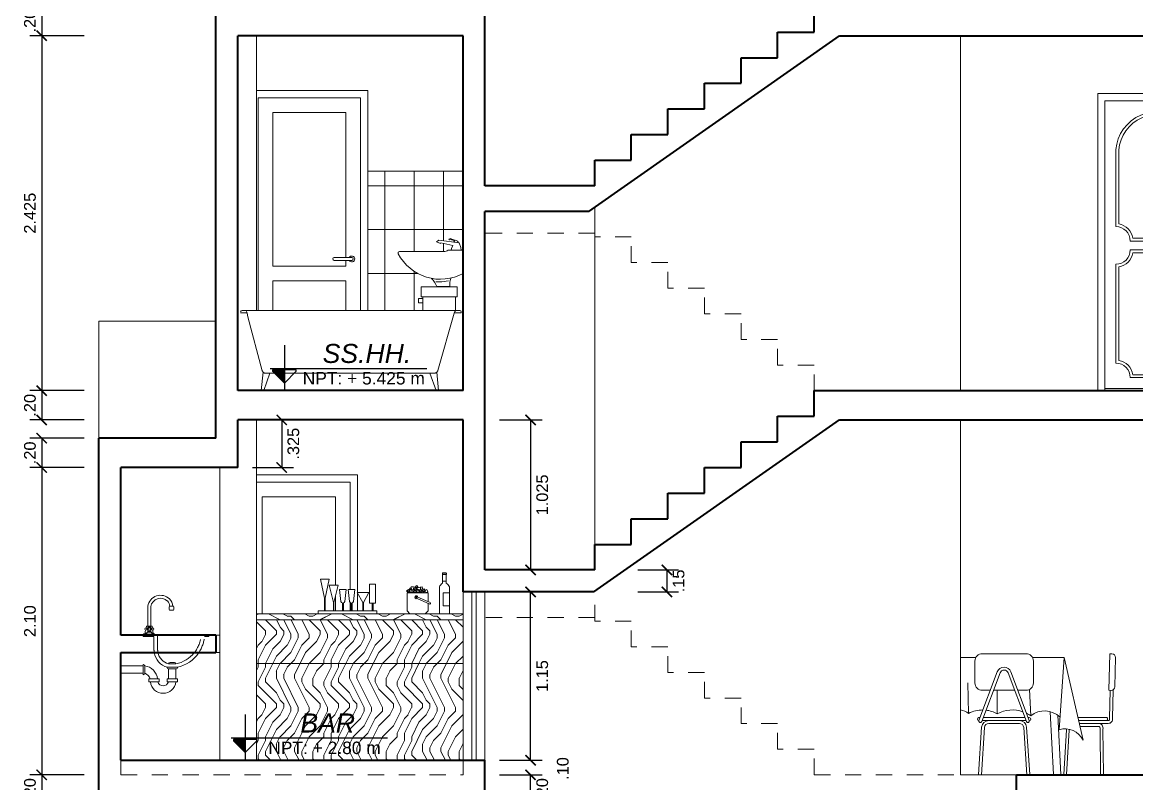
# Model space of a CAD drawing. Header units: millimetres. Extents: x 148 to 461, y 24 to 94.
# Drawn here: x 171.53 to 179.15, y 46.42 to 51.63 of the extents above; entities that cross this region are included whole.
import ezdxf

# ---------------------------------------------------------------- set-up
doc = ezdxf.new("R2010")
doc.units = ezdxf.units.MM
doc.header["$PDMODE"] = 32
doc.linetypes.add('HIDDEN2', pattern=[4.7625, 3.175, -1.5875])
doc.linetypes.add('LÍNEAS_OCULTAS', pattern=[0.375, 0.25, -0.125])
doc.layers.get('0').update_dxf_attribs({"lineweight": 0})
doc.layers.get('Defpoints').update_dxf_attribs({"lineweight": 0})
for name, color, linetype, lineweight in [('253', 253, 'Continuous', 0), ('A-Dims', 22, 'Continuous', 0), ('A-Furniture', 65, 'Continuous', 0), ('A-Hatch', 57, 'Continuous', 0), ('A-Stair', 53, 'Continuous', 0), ('A-Text', 30, 'Continuous', 30), ('A-Window Glass', 111, 'Continuous', 0), ('ARQ-PORTAS', 124, 'Continuous', 0), ('linea fachada', 181, 'Continuous', 40), ('muros bajos', 223, 'HIDDEN2', 18), ('P-SANIT', 43, 'Continuous', 0), ('proyecciones', 33, 'HIDDEN2', 0), ('PROYECCIONES010', 8, 'LÍNEAS_OCULTAS', 0)]:
    doc.layers.add(name, color=color, linetype=linetype, lineweight=lineweight)
doc.styles.add('ejes', font='swissel.ttf')
doc.dimstyles.new('DIM50', dxfattribs={"dimtxt": 0.08, "dimasz": 0.07, "dimexe": 0.08, "dimexo": 0.1, "dimgap": 0.04, "dimtad": 2, "dimzin": 4, "dimdsep": 46, "dimtxsty": 'ejes', "dimblk": 'ARCHTICK', "dimcen": 0.05, "dimadec": 0, "dimazin": 0, "dimtfac": 1, "dimtix": 1, "dimtmove": 0, "dimatfit": 3, "dimfxl": 0.08, "dimarcsym": 0})
pattern_1 = [(90, (-73.4357, -51.55705), (-0.5, 0.5), [0.025, -0.475]), (90, (-73.4857, -51.90705), (-0.5, 0.5), [0.05, -0.45]), (90, (-73.5107, -51.58205), (-0.5, 0.5), [0.025, -0.475]), (90, (-73.5607, -51.88205), (-0.5, 0.5), [0.025, -0.475]), (90, (-73.5857, -51.58205), (-0.5, 0.5), [0.025, -0.475]), (90, (-73.6107, -51.85705), (-0.5, 0.5), [0.025, -0.475]), (90, (-73.6357, -51.58205), (-0.5, 0.5), [0.025, -0.475]), (90, (-73.6857, -51.85705), (-0.5, 0.5), [0.025, -0.275, 0.025, -0.175]), (90, (-73.7357, -51.85705), (-0.5, 0.5), [0.05, -0.25, 0.025, -0.175]), (90, (-73.8107, -51.88205), (-0.5, 0.5), [0.025, -0.075, 0.025, -0.2, 0.025, -0.15]), (90, (-73.8607, -51.90705), (-0.5, 0.5), [0.025, -0.1, 0.05, -0.325]), (90, (-73.8857, -51.58205), (-0.5, 0.5), [0.025, -0.475]), (90, (-73.9107, -51.90705), (-0.5, 0.5), [0.025, -0.125, 0.025, -0.325]), (135, (-73.4357, -51.95705), (-0.5, 9e-17), [0.0707105, -0.6363963]), (135, (-73.4357, -51.53205), (-0.5, 9e-17), [0.14142135, -0.5656854]), (135, (-73.6857, -51.53205), (-0.5, 9e-17), [0.035355, -0.6717518]), (135, (-73.7357, -51.95705), (-0.5, 9e-17), [0.106066, -0.6010408]), (135, (-73.7357, -51.53205), (-0.5, 9e-17), [0.1767767, -0.5303301]), (135, (-73.8107, -51.53205), (-0.5, 9e-17), [0.106066, -0.6010408]), (45, (-73.8607, -51.63205), (1e-16, 0.5), [0.035355, -0.6717518]), (45, (-73.4607, -51.80705), (1e-16, 0.5), [0.0707105, -0.6363963]), (45, (-73.6607, -51.78205), (1e-16, 0.5), [0.0707105, -0.6363963]), (45, (-73.5607, -51.63205), (1e-16, 0.5), [0.0707105, -0.6363963]), (45, (-73.7607, -51.65705), (1e-16, 0.5), [0.0707105, -0.6363963]), (45, (-73.8107, -51.63205), (1e-16, 0.5), [0.106066, -0.6010408]), (45, (-73.5107, -51.75705), (1e-16, 0.5), [0.106066, -0.6010408]), (45, (-73.5357, -51.68205), (1e-16, 0.5), [0.106066, -0.6010408]), (45, (-73.7107, -51.75705), (1e-16, 0.5), [0.106066, -0.6010408]), (45, (-73.7357, -51.70705), (1e-16, 0.5), [0.106066, -0.6010408]), (116.56505, (-73.53568, -51.93205), (-2e-10, 0.5), [0.0559017, -1.0621323]), (116.56505, (-73.51068, -51.55705), (-2e-10, 0.5), [0.2236068, -0.8944272]), (116.56505, (-73.58568, -51.55705), (-2e-10, 0.5), [0.2236068, -0.8944272]), (116.56505, (-73.63568, -51.55705), (-2e-10, 0.5), [0.223607, -0.335, 0.111805, -0.447622]), (116.56505, (-73.71068, -51.50705), (-2e-10, 0.5), [0.0559017, -1.0621323]), (116.56505, (-73.88568, -51.95705), (-2e-10, 0.5), [0.0559017, -1.0621323]), (116.56505, (-73.88568, -51.55705), (-2e-10, 0.5), [0.1118034, -1.0062306]), (63.43495, (-73.43568, -51.68205), (2e-10, 0.5), [0.1118034, -1.0062306]), (63.43495, (-73.56068, -51.85705), (2e-10, 0.5), [0.1118034, -1.0062306]), (63.43495, (-73.48568, -51.85705), (2e-10, 0.5), [0.0559017, -1.0621306]), (63.43495, (-73.61068, -51.83205), (2e-10, 0.5), [0.1677051, -0.9503289]), (63.43495, (-73.61068, -51.73205), (2e-10, 0.5), [0.1118034, -1.0062306]), (63.43495, (-73.63568, -51.68205), (2e-10, 0.5), [0.1118034, -1.0062306]), (63.43495, (-73.68568, -51.83205), (2e-10, 0.5), [0.0559017, -1.0621306]), (63.43495, (-73.73568, -51.80705), (2e-10, 0.5), [0.0559017, -1.0621306]), (63.43495, (-73.83568, -51.60705), (2e-10, 0.5), [0.0559017, -1.0621306]), (63.43495, (-73.66068, -51.63205), (2e-10, 0.5), [0.0559017, -1.0621306]), (63.43495, (-73.81068, -51.85705), (2e-10, 0.5), [0.1677051, -0.9503289]), (63.43495, (-73.86068, -51.88205), (2e-10, 0.5), [0.1118034, -1.0062306]), (63.43495, (-73.71068, -51.60705), (2e-10, 0.5), [0.0559, -0.5031, 0.0559, -0.503134]), (63.43495, (-73.81068, -51.75705), (2e-10, 0.5), [0.1118034, -1.0062306]), (63.43495, (-73.86068, -51.73205), (2e-10, 0.5), [0.1118034, -1.0062306]), (63.43495, (-73.91068, -51.88205), (2e-10, 0.5), [0.1118034, -1.0062306]), (63.43495, (-73.91068, -51.73205), (2e-10, 0.5), [0.1118034, -1.0062306])]

# ---------------------------------------------------------------- blocks, each defined once
blk = doc.blocks.new('_ArchTick')
at = {"color": 0, "linetype": 'ByBlock', "const_width": 0.15}
blk.add_lwpolyline([(-0.5, -0.5), (0.5, 0.5)], dxfattribs=at)
blk = doc.blocks.new('*D54')
at = {"layer": 'A-Dims', "color": 0, "lineweight": -2}
for p, q in [((171.9511, 46.4832), (171.5804, 46.4832)), ((171.6604, 46.4832), (171.6604, 46.2832)), ((171.9511, 46.2832), (171.5804, 46.2832))]:
    blk.add_line(p, q, dxfattribs=at)
at = {"layer": 'Defpoints', "color": 0}
for p in [(172.0511, 46.4832), (171.6604, 46.2832), (172.0511, 46.2832)]:
    blk.add_point(p, dxfattribs=at)
at = {"layer": 'A-Dims', "color": 0, "lineweight": -2, "xscale": 0.07, "yscale": 0.07, "zscale": 0.07}
for p, rotation in [((171.6604, 46.4832), 270), ((171.6604, 46.2832), 90)]:
    blk.add_blockref('_ArchTick', p, dxfattribs=dict(at, rotation=rotation))
at = {"layer": 'A-Dims', "color": 0, "insert": (171.5804, 46.3832), "char_height": 0.08, "attachment_point": 5, "rotation": 90, "style": 'ejes'}
blk.add_mtext('.20', dxfattribs=at)
blk = doc.blocks.new('*D55')
at = {"layer": 'A-Dims', "color": 0, "lineweight": -2}
for p, q in [((171.9511, 48.5832), (171.5804, 48.5832)), ((171.6604, 48.5832), (171.6604, 46.4832)), ((171.9511, 46.4832), (171.5804, 46.4832))]:
    blk.add_line(p, q, dxfattribs=at)
at = {"layer": 'Defpoints', "color": 0}
for p in [(172.0511, 48.5832), (171.6604, 46.4832), (172.0511, 46.4832)]:
    blk.add_point(p, dxfattribs=at)
at = {"layer": 'A-Dims', "color": 0, "lineweight": -2, "xscale": 0.07, "yscale": 0.07, "zscale": 0.07}
for p, rotation in [((171.6604, 48.5832), 90), ((171.6604, 46.4832), 270)]:
    blk.add_blockref('_ArchTick', p, dxfattribs=dict(at, rotation=rotation))
at = {"layer": 'A-Dims', "color": 0, "insert": (171.5804, 47.5332), "char_height": 0.08, "attachment_point": 5, "rotation": 90, "style": 'ejes'}
blk.add_mtext('2.10', dxfattribs=at)
blk = doc.blocks.new('*D56')
at = {"layer": 'A-Dims', "color": 0, "lineweight": -2}
for p, q in [((171.9511, 48.7832), (171.5804, 48.7832)), ((171.6604, 48.7832), (171.6604, 48.5832)), ((171.9511, 48.5832), (171.5804, 48.5832))]:
    blk.add_line(p, q, dxfattribs=at)
at = {"layer": 'Defpoints', "color": 0}
for p in [(172.0511, 48.7832), (171.6604, 48.5832), (172.0511, 48.5832)]:
    blk.add_point(p, dxfattribs=at)
at = {"layer": 'A-Dims', "color": 0, "lineweight": -2, "xscale": 0.07, "yscale": 0.07, "zscale": 0.07}
for p, rotation in [((171.6604, 48.7832), 270), ((171.6604, 48.5832), 90)]:
    blk.add_blockref('_ArchTick', p, dxfattribs=dict(at, rotation=rotation))
at = {"layer": 'A-Dims', "color": 0, "insert": (171.5804, 48.6832), "char_height": 0.08, "attachment_point": 5, "rotation": 90, "style": 'ejes'}
blk.add_mtext('.20', dxfattribs=at)
blk = doc.blocks.new('*D58')
at = {"layer": 'A-Dims', "color": 0, "lineweight": -2}
for p, q in [((171.9511, 49.1082), (171.5804, 49.1082)), ((171.6604, 49.1082), (171.6604, 48.9082)), ((171.9511, 48.9082), (171.5804, 48.9082))]:
    blk.add_line(p, q, dxfattribs=at)
at = {"layer": 'Defpoints', "color": 0}
for p in [(172.0511, 49.1082), (171.6604, 48.9082), (172.0511, 48.9082)]:
    blk.add_point(p, dxfattribs=at)
at = {"layer": 'A-Dims', "color": 0, "lineweight": -2, "xscale": 0.07, "yscale": 0.07, "zscale": 0.07}
for p, rotation in [((171.6604, 49.1082), 270), ((171.6604, 48.9082), 90)]:
    blk.add_blockref('_ArchTick', p, dxfattribs=dict(at, rotation=rotation))
at = {"layer": 'A-Dims', "color": 0, "insert": (171.5804, 49.0082), "char_height": 0.08, "attachment_point": 5, "rotation": 90, "style": 'ejes'}
blk.add_mtext('.20', dxfattribs=at)
blk = doc.blocks.new('*D59')
at = {"layer": 'A-Dims', "color": 0, "lineweight": -2}
for p, q in [((171.9511, 51.5332), (171.5804, 51.5332)), ((171.6604, 51.5332), (171.6604, 49.1082)), ((171.9511, 49.1082), (171.5804, 49.1082))]:
    blk.add_line(p, q, dxfattribs=at)
at = {"layer": 'Defpoints', "color": 0}
for p in [(172.0511, 51.5332), (171.6604, 49.1082), (172.0511, 49.1082)]:
    blk.add_point(p, dxfattribs=at)
at = {"layer": 'A-Dims', "color": 0, "lineweight": -2, "xscale": 0.07, "yscale": 0.07, "zscale": 0.07}
for p, rotation in [((171.6604, 51.5332), 90), ((171.6604, 49.1082), 270)]:
    blk.add_blockref('_ArchTick', p, dxfattribs=dict(at, rotation=rotation))
at = {"layer": 'A-Dims', "color": 0, "insert": (171.5804, 50.3207), "char_height": 0.08, "attachment_point": 5, "rotation": 90, "style": 'ejes'}
blk.add_mtext('2.425', dxfattribs=at)
blk = doc.blocks.new('*D60')
at = {"layer": 'A-Dims', "color": 0, "lineweight": -2}
for p, q in [((171.9511, 51.7332), (171.5804, 51.7332)), ((171.6604, 51.7332), (171.6604, 51.5332)), ((171.9511, 51.5332), (171.5804, 51.5332))]:
    blk.add_line(p, q, dxfattribs=at)
at = {"layer": 'Defpoints', "color": 0}
for p in [(172.0511, 51.7332), (171.6604, 51.5332), (172.0511, 51.5332)]:
    blk.add_point(p, dxfattribs=at)
at = {"layer": 'A-Dims', "color": 0, "lineweight": -2, "xscale": 0.07, "yscale": 0.07, "zscale": 0.07}
for p, rotation in [((171.6604, 51.7332), 270), ((171.6604, 51.5332), 90)]:
    blk.add_blockref('_ArchTick', p, dxfattribs=dict(at, rotation=rotation))
at = {"layer": 'A-Dims', "color": 0, "insert": (171.5804, 51.6332), "char_height": 0.08, "attachment_point": 5, "rotation": 90, "style": 'ejes'}
blk.add_mtext('.20', dxfattribs=at)
blk = doc.blocks.new('*D88')
at = {"layer": 'A-Dims', "color": 0, "lineweight": -2}
for p, q in [((174.7908, 47.7332), (175.0823, 47.7332)), ((175.0023, 46.5832), (175.0023, 47.7332)), ((174.7908, 46.5832), (175.0823, 46.5832))]:
    blk.add_line(p, q, dxfattribs=at)
at = {"layer": 'Defpoints', "color": 0}
for p in [(174.6908, 47.7332), (175.0023, 47.7332), (174.6908, 46.5832)]:
    blk.add_point(p, dxfattribs=at)
at = {"layer": 'A-Dims', "color": 0, "lineweight": -2, "xscale": 0.07, "yscale": 0.07, "zscale": 0.07}
for p, rotation in [((175.0023, 47.7332), 90), ((175.0023, 46.5832), 270)]:
    blk.add_blockref('_ArchTick', p, dxfattribs=dict(at, rotation=rotation))
at = {"layer": 'A-Dims', "color": 0, "insert": (175.0823, 47.1582), "char_height": 0.08, "attachment_point": 5, "rotation": 90, "style": 'ejes'}
blk.add_mtext('1.15', dxfattribs=at)
blk = doc.blocks.new('*D89')
at = {"layer": 'A-Dims', "color": 0, "lineweight": -2}
for p, q in [((174.7908, 48.9082), (175.0823, 48.9082)), ((175.0023, 48.9082), (175.0023, 47.8832)), ((174.7908, 47.8832), (175.0823, 47.8832))]:
    blk.add_line(p, q, dxfattribs=at)
at = {"layer": 'Defpoints', "color": 0}
for p in [(174.6908, 48.9082), (174.6908, 47.8832), (175.0023, 47.8832)]:
    blk.add_point(p, dxfattribs=at)
at = {"layer": 'A-Dims', "color": 0, "lineweight": -2, "xscale": 0.07, "yscale": 0.07, "zscale": 0.07}
for p, rotation in [((175.0023, 48.9082), 90), ((175.0023, 47.8832), 270)]:
    blk.add_blockref('_ArchTick', p, dxfattribs=dict(at, rotation=rotation))
at = {"layer": 'A-Dims', "color": 0, "insert": (175.0823, 48.3957), "char_height": 0.08, "attachment_point": 5, "rotation": 90, "style": 'ejes'}
blk.add_mtext('1.025', dxfattribs=at)
blk = doc.blocks.new('*D90')
at = {"layer": 'A-Dims', "color": 0, "lineweight": -2}
for p, q in [((173.1022, 48.9082), (173.3811, 48.9082)), ((173.3011, 48.9082), (173.3011, 48.5832)), ((173.1022, 48.5832), (173.3811, 48.5832))]:
    blk.add_line(p, q, dxfattribs=at)
at = {"layer": 'Defpoints', "color": 0}
for p in [(173.0022, 48.9082), (173.0022, 48.5832), (173.3011, 48.5832)]:
    blk.add_point(p, dxfattribs=at)
at = {"layer": 'A-Dims', "color": 0, "lineweight": -2, "xscale": 0.07, "yscale": 0.07, "zscale": 0.07}
for p, rotation in [((173.3011, 48.9082), 90), ((173.3011, 48.5832), 270)]:
    blk.add_blockref('_ArchTick', p, dxfattribs=dict(at, rotation=rotation))
at = {"layer": 'A-Dims', "color": 0, "insert": (173.3811, 48.7457), "char_height": 0.08, "attachment_point": 5, "rotation": 90, "style": 'ejes'}
blk.add_mtext('.325', dxfattribs=at)
blk = doc.blocks.new('Garrafa')
at = {"color": 8}
for p, q in [((-0.1291, 0.0475), (-0.1291, 0.0225)), ((-0.0484, 0.07), (-0.0484, 0.0273)), ((-0.0484, 0.0273), (0.0396, 0.0273)), ((0.0401, 0.07), (0.0401, 0.0278))]:
    blk.add_line(p, q, dxfattribs=at)
for points in [[(-0.182, 0.0225), (-0.183, 0.0225, -0.414214), (-0.185, 0.0245), (-0.185, 0.0455, -0.414214), (-0.183, 0.0475), (-0.182, 0.0475)], [(-0.174, 0.0475), (-0.115, 0.0475, -0.15287), (-0.09, 0.07), (0.09, 0.07, -0.414214), (0.095, 0.065), (0.095, 0.005, -0.414214), (0.09, 0), (-0.09, 0, -0.15287), (-0.115, 0.0225), (-0.174, 0.0225)]]:
    blk.add_lwpolyline(points, format="xyb", dxfattribs=at)
blk.add_lwpolyline([(-0.182, 0.022), (-0.182, 0.048, -0.414214), (-0.1815, 0.0485), (-0.1745, 0.0485, -0.414214), (-0.174, 0.048), (-0.174, 0.022, -0.414214), (-0.1745, 0.0215), (-0.1815, 0.0215, -0.414214)], format="xyb", close=True, dxfattribs=at)
blk.add_arc((0.0396, 0.0278), 0.0005, 270, 0, dxfattribs=at)
blk = doc.blocks.new('A$C5F8158DF')
at = {"layer": 'ARQ-PORTAS'}
for p, q in [((0, 2.05), (0.82, 2.05)), ((0, 2.05), (0, 0)), ((0.82, 2.05), (0.82, 0)), ((0.05, 2), (0.77, 2)), ((0.05, 0), (0.05, 2)), ((0.05, 2), (0.05, 0.015)), ((0.77, 2), (0.77, 0)), ((0.125, 1.625), (0.125, 1.1322)), ((0.145, 1.625), (0.145, 1.1505)), ((0.675, 1.1505), (0.675, 1.625)), ((0.695, 1.1322), (0.695, 1.625)), ((0.1405, 0.9237), (0.1405, 1.0801)), ((0.1555, 0.9237), (0.1555, 1.0951)), ((0.1705, 0.9237), (0.1705, 1.0801)), ((0.595, 1.0322), (0.225, 1.0322)), ((0.5766, 1.0522), (0.2433, 1.0522)), ((0.595, 0.9722), (0.225, 0.9722)), ((0.5766, 0.9522), (0.2433, 0.9522)), ((0.125, 0.8722), (0.125, 0.19)), ((0.145, 0.8539), (0.145, 0.2083)), ((0.675, 0.2083), (0.675, 0.8539)), ((0.695, 0.19), (0.695, 0.8722)), ((0.595, 0.09), (0.225, 0.09)), ((0.5766, 0.11), (0.2433, 0.11)), ((0.77, 0.015), (0.05, 0.015)), ((0.05, 0), (0, 0)), ((0.77, 0), (0.05, 0)), ((0.77, 0), (0.82, 0))]:
    blk.add_line(p, q, dxfattribs=at)
at = {"layer": 'ARQ-PORTAS', "const_width": 0.005}
blk.add_lwpolyline([(0.0932, 1.0177), (0.0932, 1.0123), (0.0969, 1.0083), (0.0972, 1.0022), (0.095, 0.9998), (0.0947, 0.9971), (0.0941, 0.9934), (0.0947, 0.9907), (0.0963, 0.9886)], dxfattribs=at)
at = {"layer": 'ARQ-PORTAS'}
for radius in [0.03, 0.02]:
    blk.add_circle((0.094, 1.0019), radius, dxfattribs=at)
for centre, radius, start, end in [((0.41, 1.6396), 0.2854, 357.0624, 182.9376), ((0.41, 1.6396), 0.2654, 356.8469, 183.1531), ((0.125, 1.0322), 0.1, 0, 90), ((0.1555, 1.0801), 0.025, 306.8699, 233.1301), ((0.1555, 1.0801), 0.015, 0, 180), ((0.125, 1.0322), 0.12, 9.59407, 80.40593), ((0.695, 1.0322), 0.12, 99.59407, 170.40593), ((0.695, 1.0322), 0.1, 90, 180), ((0.125, 0.9722), 0.1, 270, 0), ((0.1555, 0.9237), 0.025, 126.8699, 53.1301), ((0.1555, 0.9237), 0.015, 180, 0), ((0.125, 0.9722), 0.12, 279.59407, 350.40593), ((0.695, 0.9722), 0.12, 189.59407, 260.40593), ((0.695, 0.9722), 0.1, 180, 270), ((0.125, 0.09), 0.1, 0, 90), ((0.125, 0.09), 0.12, 9.59407, 80.40593), ((0.695, 0.09), 0.12, 99.59407, 170.40593), ((0.695, 0.09), 0.1, 90, 180)]:
    blk.add_arc(centre, radius, start, end, dxfattribs=at)
blk = doc.blocks.new('*D105')
at = {"layer": 'A-Dims', "color": 0, "lineweight": -2}
for p, q in [((174.7908, 46.4832), (175.0823, 46.4832)), ((175.0023, 46.2832), (175.0023, 46.4832)), ((174.7908, 46.2832), (175.0823, 46.2832))]:
    blk.add_line(p, q, dxfattribs=at)
at = {"layer": 'Defpoints', "color": 0}
for p in [(174.6908, 46.4832), (175.0023, 46.4832), (174.6908, 46.2832)]:
    blk.add_point(p, dxfattribs=at)
at = {"layer": 'A-Dims', "color": 0, "lineweight": -2, "xscale": 0.07, "yscale": 0.07, "zscale": 0.07}
for p, rotation in [((175.0023, 46.4832), 270), ((175.0023, 46.2832), 90)]:
    blk.add_blockref('_ArchTick', p, dxfattribs=dict(at, rotation=rotation))
at = {"layer": 'A-Dims', "color": 0, "insert": (175.0823, 46.3832), "char_height": 0.08, "attachment_point": 5, "rotation": 90, "style": 'ejes'}
blk.add_mtext('.20', dxfattribs=at)
blk = doc.blocks.new('*D108')
at = {"layer": 'A-Dims', "color": 0, "lineweight": -2}
for p, q in [((175.7359, 47.8832), (176.0141, 47.8832)), ((175.9341, 47.8832), (175.9341, 47.7332)), ((175.7359, 47.7332), (176.0141, 47.7332))]:
    blk.add_line(p, q, dxfattribs=at)
at = {"layer": 'Defpoints', "color": 0}
for p in [(175.6359, 47.8832), (175.6359, 47.7332), (175.9341, 47.7332)]:
    blk.add_point(p, dxfattribs=at)
at = {"layer": 'A-Dims', "color": 0, "lineweight": -2, "xscale": 0.07, "yscale": 0.07, "zscale": 0.07}
for p, rotation in [((175.9341, 47.8832), 270), ((175.9341, 47.7332), 90)]:
    blk.add_blockref('_ArchTick', p, dxfattribs=dict(at, rotation=rotation))
at = {"layer": 'A-Dims', "color": 0, "insert": (176.0141, 47.8082), "char_height": 0.08, "attachment_point": 5, "rotation": 90, "style": 'ejes'}
blk.add_mtext('.15', dxfattribs=at)

msp = doc.modelspace()

# ---------------------------------------------------------------- hatches: boundary and pattern name
at = {"layer": 'A-Hatch'}
h = msp.add_hatch(dxfattribs=at)
h.set_pattern_fill('ENDGRAIN', color=256, scale=0.5, angle=180, style=0, pattern_type=2)
h.set_pattern_definition([(180, (-73.8357, -51.95705), (-0.5, -0.5), [0.025, -0.475]), (180, (-73.4857, -52.00705), (-0.5, -0.5), [0.05, -0.45]), (180, (-73.8107, -52.03205), (-0.5, -0.5), [0.025, -0.475]), (180, (-73.5107, -52.08205), (-0.5, -0.5), [0.025, -0.475]), (180, (-73.8107, -52.10705), (-0.5, -0.5), [0.025, -0.475]), (180, (-73.5357, -52.13205), (-0.5, -0.5), [0.025, -0.475]), (180, (-73.8107, -52.15705), (-0.5, -0.5), [0.025, -0.475]), (180, (-73.5357, -52.20705), (-0.5, -0.5), [0.025, -0.275, 0.025, -0.175]), (180, (-73.5357, -52.25705), (-0.5, -0.5), [0.05, -0.25, 0.025, -0.175]), (180, (-73.5107, -52.33205), (-0.5, -0.5), [0.025, -0.075, 0.025, -0.2, 0.025, -0.15]), (180, (-73.4857, -52.38205), (-0.5, -0.5), [0.025, -0.1, 0.05, -0.325]), (180, (-73.8107, -52.40705), (-0.5, -0.5), [0.025, -0.475]), (180, (-73.4857, -52.43205), (-0.5, -0.5), [0.025, -0.125, 0.025, -0.325]), (225, (-73.4357, -51.95705), (-1e-16, -0.5), [0.0707105, -0.6363963]), (225, (-73.8607, -51.95705), (-1e-16, -0.5), [0.14142135, -0.5656854]), (225, (-73.8607, -52.20705), (-1e-16, -0.5), [0.035355, -0.6717518]), (225, (-73.4357, -52.25705), (-1e-16, -0.5), [0.106066, -0.6010408]), (225, (-73.8607, -52.25705), (-1e-16, -0.5), [0.1767767, -0.5303301]), (225, (-73.8607, -52.33205), (-1e-16, -0.5), [0.106066, -0.6010408]), (135, (-73.7607, -52.38205), (-0.5, 2e-16), [0.035355, -0.6717518]), (135, (-73.5857, -51.98205), (-0.5, 2e-16), [0.0707105, -0.6363963]), (135, (-73.6107, -52.18205), (-0.5, 2e-16), [0.0707105, -0.6363963]), (135, (-73.7607, -52.08205), (-0.5, 2e-16), [0.0707105, -0.6363963]), (135, (-73.7357, -52.28205), (-0.5, 2e-16), [0.0707105, -0.6363963]), (135, (-73.7607, -52.33205), (-0.5, 2e-16), [0.106066, -0.6010408]), (135, (-73.6357, -52.03205), (-0.5, 2e-16), [0.106066, -0.6010408]), (135, (-73.7107, -52.05705), (-0.5, 2e-16), [0.106066, -0.6010408]), (135, (-73.6357, -52.23205), (-0.5, 2e-16), [0.106066, -0.6010408]), (135, (-73.6857, -52.25705), (-0.5, 2e-16), [0.106066, -0.6010408]), (206.56505, (-73.46068, -52.05705), (-0.5, -2e-10), [0.0559017, -1.0621323]), (206.56505, (-73.83568, -52.03205), (-0.5, -2e-10), [0.2236068, -0.8944272]), (206.56505, (-73.83568, -52.10705), (-0.5, -2e-10), [0.2236068, -0.8944272]), (206.56505, (-73.83568, -52.15705), (-0.5, -2e-10), [0.223607, -0.335, 0.111805, -0.447622]), (206.56505, (-73.88568, -52.23205), (-0.5, -2e-10), [0.0559017, -1.0621323]), (206.56505, (-73.43568, -52.40705), (-0.5, -2e-10), [0.0559017, -1.0621323]), (206.56505, (-73.83568, -52.40705), (-0.5, -2e-10), [0.1118034, -1.0062306]), (153.43495, (-73.71068, -51.95705), (-0.5, 2e-10), [0.1118034, -1.0062306]), (153.43495, (-73.53568, -52.08205), (-0.5, 2e-10), [0.1118034, -1.0062306]), (153.43495, (-73.53568, -52.00705), (-0.5, 2e-10), [0.0559017, -1.0621306]), (153.43495, (-73.56068, -52.13205), (-0.5, 2e-10), [0.1677051, -0.9503289]), (153.43495, (-73.66068, -52.13205), (-0.5, 2e-10), [0.1118034, -1.0062306]), (153.43495, (-73.71068, -52.15705), (-0.5, 2e-10), [0.1118034, -1.0062306]), (153.43495, (-73.56068, -52.20705), (-0.5, 2e-10), [0.0559017, -1.0621306]), (153.43495, (-73.58568, -52.25705), (-0.5, 2e-10), [0.0559017, -1.0621306]), (153.43495, (-73.78568, -52.35705), (-0.5, 2e-10), [0.0559017, -1.0621306]), (153.43495, (-73.76068, -52.18205), (-0.5, 2e-10), [0.0559017, -1.0621306]), (153.43495, (-73.53568, -52.33205), (-0.5, 2e-10), [0.1677051, -0.9503289]), (153.43495, (-73.51068, -52.38205), (-0.5, 2e-10), [0.1118034, -1.0062306]), (153.43495, (-73.78568, -52.23205), (-0.5, 2e-10), [0.0559, -0.5031, 0.0559, -0.503134]), (153.43495, (-73.63568, -52.33205), (-0.5, 2e-10), [0.1118034, -1.0062306]), (153.43495, (-73.66068, -52.38205), (-0.5, 2e-10), [0.1118034, -1.0062306]), (153.43495, (-73.51068, -52.43205), (-0.5, 2e-10), [0.1118034, -1.0062306]), (153.43495, (-73.66068, -52.43205), (-0.5, 2e-10), [0.1118034, -1.0062306])])
h.paths.add_polyline_path([(174.5408, 47.5432), (174.5408, 47.5832), (173.129, 47.5832), (173.129, 47.5432)])
h = msp.add_hatch(dxfattribs=at)
h.set_pattern_fill('ENDGRAIN', color=256, scale=0.5, angle=90, style=0, pattern_type=2)
h.set_pattern_definition(pattern_1)
h.paths.add_polyline_path([(173.129, 47.5432), (173.129, 47.2432), (174.5408, 47.2432), (174.5408, 47.5432)])
h = msp.add_hatch(dxfattribs=at)
h.set_pattern_fill('ENDGRAIN', color=256, scale=0.5, angle=90, style=0, pattern_type=2)
h.set_pattern_definition(pattern_1)
h.paths.add_polyline_path([(174.5408, 46.5832), (174.5408, 47.2432), (173.129, 47.2432), (173.129, 46.5832)])
at = {"layer": 'A-Text'}
for points in [[(173.3195, 49.1602), (173.3195, 49.2502), (173.2393, 49.2502), (173.2393, 49.2404)], [(173.0513, 46.6352), (173.0513, 46.7252), (172.9711, 46.7252), (172.9711, 46.7154)]]:
    msp.add_hatch(color=256, dxfattribs=at).paths.add_polyline_path(points)

# ---------------------------------------------------------------- linework, layer by layer
at = {"layer": '253'}
msp.add_line((173.0483, 49.656), (174.4865, 49.6563), dxfattribs=at)
at = {"layer": 'A-Furniture'}
for p, q in [((173.5985, 47.6899), (173.5945, 47.6899)), ((173.6687, 47.705), (173.6687, 47.6032)), ((173.8187, 47.7269), (173.8187, 47.6032)), ((174.2269, 47.6879), (174.3128, 47.6505)), ((174.2322, 47.6961), (174.3159, 47.6602)), ((172.3865, 47.4993), (172.3865, 47.6355)), ((172.4065, 47.4993), (172.4065, 47.6331)), ((172.5345, 47.6349), (172.5614, 47.6349)), ((172.5345, 47.6349), (172.5611, 47.6349)), ((173.6584, 47.6617), (173.6544, 47.6617)), ((173.7171, 47.657), (173.7171, 47.6032)), ((173.7231, 47.6573), (173.7231, 47.6032)), ((173.7687, 47.6603), (173.7687, 47.6032)), ((173.7762, 47.657), (173.7762, 47.6032)), ((173.7822, 47.6573), (173.7822, 47.6032)), ((173.8592, 47.6617), (173.8552, 47.6617)), ((173.9193, 47.6569), (173.9193, 47.6032)), ((173.9253, 47.6569), (173.9253, 47.6032)), ((172.5611, 47.6074), (172.5345, 47.6074)), ((173.129, 47.5832), (174.5408, 47.5832)), ((173.129, 47.5432), (174.5408, 47.5432)), ((172.3779, 47.4993), (172.415, 47.4993)), ((172.3861, 47.4829), (172.3792, 47.4829)), ((172.3861, 47.476), (172.3792, 47.476)), ((172.4096, 47.4588), (172.3834, 47.4588)), ((172.4067, 47.4829), (172.4136, 47.4829)), ((172.4067, 47.476), (172.4136, 47.476)), ((172.3532, 47.4382), (172.4357, 47.4382)), ((172.3586, 47.4382), (172.4342, 47.4382)), ((172.367, 47.4519), (172.3792, 47.4519)), ((172.3721, 47.4451), (172.4207, 47.4451)), ((172.4136, 47.4519), (172.422, 47.4519)), ((172.3532, 47.1674), (172.3532, 47.2372)), ((172.5282, 47.2414), (172.5782, 47.2414)), ((172.5382, 47.2514), (172.5682, 47.2514)), ((173.129, 47.2432), (174.5408, 47.2432)), ((177.9408, 47.2845), (178.0453, 47.2845)), ((178.4335, 47.2845), (178.6493, 47.2845)), ((178.6493, 47.2845), (178.6157, 46.7918)), ((178.6493, 47.2845), (178.7791, 46.7193)), ((172.3532, 47.2273), (172.2013, 47.2273)), ((172.3532, 47.1773), (172.2013, 47.1773)), ((172.3646, 47.1773), (172.3646, 47.2273)), ((172.5183, 47.2178), (172.5881, 47.2178)), ((172.5282, 47.2065), (172.5782, 47.2065)), ((172.5282, 47.2065), (172.5282, 47.1382)), ((172.5782, 47.2065), (172.5782, 47.1382)), ((177.9969, 46.9034), (177.9904, 47.1121)), ((178.3123, 47.061), (178.1666, 47.061)), ((178.1929, 46.9002), (178.1907, 47.061)), ((178.3894, 47.061), (178.3337, 47.061)), ((178.4212, 46.8874), (178.4128, 47.0668)), ((178.3901, 46.8545), (178.0887, 46.8545)), ((178.5546, 46.9147), (178.576, 46.4845)), ((178.6059, 46.8908), (178.626, 46.4845))]:
    msp.add_line(p, q, dxfattribs=at)
for points in [[(173.5945, 47.6032), (173.5945, 47.6899), (173.5665, 47.8196), (173.6265, 47.8196), (173.5985, 47.6899), (173.5985, 47.6032)], [(173.6544, 47.6032), (173.6544, 47.6617), (173.6264, 47.7796), (173.6864, 47.7796), (173.6584, 47.6617), (173.6584, 47.6032)], [(173.9423, 47.7862), (173.9423, 47.6569), (173.9023, 47.6569), (173.9023, 47.7862)], [(174.1855, 47.7673), (174.1997, 47.7693), (174.2026, 47.7487), (174.1884, 47.7467)], [(174.2039, 47.7568), (174.2172, 47.7665), (174.227, 47.7532), (174.2136, 47.7435)], [(174.2112, 47.7679), (174.2245, 47.7776), (174.2342, 47.7643), (174.2209, 47.7546)], [(174.2282, 47.7651), (174.2521, 47.7599), (174.2494, 47.7473), (174.2255, 47.7524)], [(174.2482, 47.766), (174.2624, 47.768), (174.2654, 47.7474), (174.2512, 47.7454)], [(174.1552, 47.7401), (174.1685, 47.7499), (174.1783, 47.7366), (174.165, 47.7268)], [(174.1619, 47.7404), (174.1695, 47.7469), (174.1765, 47.7388), (174.1689, 47.7322)], [(174.1935, 47.7414), (174.1868, 47.7279), (174.1714, 47.7356), (174.1781, 47.749)], [(174.1739, 47.7545), (174.1815, 47.761), (174.1885, 47.7528), (174.1809, 47.7463)], [(174.2131, 47.7413), (174.2084, 47.727), (174.1907, 47.7329), (174.1954, 47.7472)], [(174.2039, 47.7471), (174.2277, 47.742), (174.225, 47.7294), (174.2012, 47.7345)], [(174.2188, 47.7438), (174.2341, 47.7501), (174.2409, 47.7336), (174.2257, 47.7273)], [(174.2423, 47.7472), (174.2565, 47.7493), (174.2594, 47.7287), (174.2452, 47.7266)], [(174.2716, 47.7405), (174.2669, 47.7262), (174.2492, 47.732), (174.2539, 47.7463)], [(174.2607, 47.7444), (174.274, 47.7542), (174.2838, 47.7408), (174.2704, 47.7311)], [(174.2773, 47.743), (174.2926, 47.7493), (174.2994, 47.7327), (174.2842, 47.7264)], [(173.9508, 47.6032), (173.5508, 47.6032), (173.5508, 47.5832), (173.5508, 47.5832), (173.9508, 47.5832)], [(172.3861, 47.4657), (172.3861, 47.4932), (172.4067, 47.4932), (172.4067, 47.4657)], [(172.3922, 47.1382), (172.4627, 47.1382), (172.4627, 47.1182), (172.3922, 47.1182)], [(172.5177, 47.1382), (172.5882, 47.1382), (172.5882, 47.1182), (172.5177, 47.1182)]]:
    msp.add_lwpolyline(points, close=True, dxfattribs=at)
for points in [[(173.7424, 47.7497), (173.7329, 47.6687, -0.391776), (173.7201, 47.6569), (173.7182, 47.6569, -0.391776), (173.7055, 47.6687), (173.696, 47.7497)], [(173.8014, 47.7497), (173.792, 47.6687, -0.391776), (173.7792, 47.6569), (173.7773, 47.6569, -0.391776), (173.7645, 47.6687), (173.755, 47.7497)], [(178.955, 47.061), (178.97, 47.0606, 0.414214), (178.9957, 47.0849), (179.001, 47.2848, 0.414214), (178.9767, 47.3105), (178.9617, 47.3109)], [(178.3928, 46.8475), (178.2675, 47.1798, 0.691666), (178.2114, 47.1798), (178.086, 46.8475, -1), (178.0673, 46.8545), (178.1926, 47.1868, -0.691666), (178.2862, 47.1868), (178.4115, 46.8545, -1)]]:
    msp.add_lwpolyline(points, format="xyb", close=True, dxfattribs=at)
for points in [[(173.8592, 47.6032), (173.8592, 47.6617), (173.8972, 47.7296), (173.8172, 47.7296), (173.8552, 47.6617), (173.8552, 47.6032)], [(174.3015, 47.6664), (174.3015, 47.7268), (174.1577, 47.7268), (174.1577, 47.6032), (174.1777, 47.5832), (174.2815, 47.5832), (174.3015, 47.6032), (174.3015, 47.6554)]]:
    msp.add_lwpolyline(points, dxfattribs=at)
for points in [[(172.4298, 47.3182, 0.292248), (172.5196, 47.2178)], [(172.5282, 47.2414, -0.286677), (172.4553, 47.3182, -0.286677)], [(172.7037, 47.3182, -0.179281), (172.5768, 47.2414)], [(172.5865, 47.2178, 0.194743), (172.7347, 47.3182, 0.194743)], [(178.3894, 47.061, 0.414214), (178.4394, 47.111), (178.4394, 47.2609, 0.414214), (178.3894, 47.3109), (178.0894, 47.3109, 0.414214), (178.0394, 47.2609), (178.0394, 47.111, 0.414214), (178.0894, 47.061), (178.1452, 47.061, 0.414214)], [(178.8842, 46.8345), (178.9506, 46.8345, 0.472577), (178.9799, 46.8702), (178.9851, 47.0652)], [(178.8842, 46.8545), (178.9506, 46.8545, 0.524175), (178.9598, 46.8679), (178.965, 47.0607)], [(178.0944, 46.9264, 0.1222), (177.9969, 46.9034, 0.06736), (177.9408, 46.9279, 0.06736)], [(178.3675, 46.9146, 0.209688), (178.1929, 46.9002, 0.098864), (178.1153, 46.9251, 0.272603)], [(178.0673, 46.8545, -1), (178.0673, 46.8745), (178.0749, 46.8745, -1)], [(178.0638, 46.4845), (178.0856, 46.8079, -0.394677), (178.1355, 46.8545, -0.394677)], [(178.0963, 46.8745), (178.3826, 46.8745, -1)], [(178.3434, 46.8545, -0.394677), (178.3933, 46.8079), (178.415, 46.4845)], [(178.6216, 46.8779, 0.36799), (178.4212, 46.8874, 0.037775), (178.3928, 46.9041, 0.098864)], [(178.404, 46.8745), (178.4115, 46.8745, -1), (178.4115, 46.8545)], [(178.7435, 46.8745), (178.9378, 46.8745, -0.414214), (178.9458, 46.8665), (178.9458, 46.8625, -0.414214), (178.9378, 46.8545), (178.748, 46.8545, -0.414214)], [(178.0838, 46.4832), (178.1055, 46.8065, -0.394677), (178.1355, 46.8345), (178.3434, 46.8345, -0.394677), (178.3733, 46.8065), (178.3951, 46.4832)], [(178.6659, 46.7973, 0.038835), (178.6648, 46.7899), (178.6467, 46.4845), (178.6667, 46.4845)], [(178.6667, 46.4845), (178.6848, 46.7887, -0.050386), (178.6857, 46.7943)], [(178.7572, 46.8145), (178.8842, 46.8145, -0.545574), (178.8948, 46.7981), (178.8985, 46.4845), (178.9185, 46.4845), (178.9148, 46.795, 0.490358), (178.8842, 46.8345), (178.7526, 46.8345, 0.354504)]]:
    msp.add_lwpolyline(points, format="xyb", dxfattribs=at)
for centre, radius in [((174.222, 47.6969), 0.00384), ((172.3723, 47.4794), 0.00769), ((172.3964, 47.4794), 0.00769), ((172.4205, 47.4794), 0.00769)]:
    msp.add_circle(centre, radius, dxfattribs=at)
for centre, radius, start, end in [((172.473, 47.6227), 0.0873, 45.87773, 171.06735), ((172.473, 47.6227), 0.0673, 45.87773, 171.06735), ((174.222, 47.6969), 0.0102, 355.87985, 298.89699), ((172.48, 47.6307), 0.0567, 2.57048, 45.49293), ((172.5659, 47.6211), 0.0343, 156.3417, 203.6583), ((172.48, 47.6307), 0.0767, 2.57048, 45.49293), ((172.5297, 47.6211), 0.0343, 336.3417, 23.65835), ((174.3121, 47.6563), 0.00584, 276.83868, 36.65344), ((172.3483, 47.476), 0.0392, 285.2551, 344.7449), ((173.159, 47.2946), 0.8075, 167.32489, 168.76805), ((173.159, 47.2946), 0.8075, 165.32164, 166.23778), ((172.4445, 47.476), 0.0392, 195.2551, 254.7449), ((171.6436, 47.3612), 0.7836, 9.19164, 10.14682), ((171.6436, 47.3612), 0.7836, 6.64833, 8.11443), ((172.3726, 47.4326), 0.0201, 106.1502, 163.8498), ((172.4164, 47.4326), 0.0201, 16.1502, 73.84979), ((172.3546, 47.2273), 0.01, 0, 97.64175), ((172.5382, 47.2414), 0.01, 90, 180), ((172.5682, 47.2414), 0.01, 0, 90), ((172.3546, 47.1773), 0.01, 262.35825, 360), ((172.3532, 47.1282), 0.1, 5.73917, 83.49584), ((172.3532, 47.1282), 0.05, 11.53696, 76.9148), ((172.5282, 47.2165), 0.01, 172.35825, 270), ((172.5782, 47.2165), 0.01, 270, 7.64175), ((172.4907, 47.1282), 0.0875, 186.56243, 353.43757), ((172.4907, 47.1282), 0.0375, 195.46601, 344.53399), ((178.6553, 46.6608), 0.1369, 25.31691, 106.80627)]:
    msp.add_arc(centre, radius, start, end, dxfattribs=at)
at = {"layer": 'A-Stair'}
for p, q in [((173.129, 49.656), (173.129, 51.5332)), ((177.9408, 49.1082), (177.9408, 51.5332)), ((175.4408, 48.0582), (175.4408, 50.3617)), ((172.852, 49.5832), (172.0511, 49.5832)), ((172.0511, 48.7832), (172.0511, 49.5832)), ((173.129, 48.9082), (173.129, 46.5832)), ((177.9408, 46.4832), (177.9408, 48.9082)), ((172.879, 48.5832), (172.879, 46.5832)), ((172.852, 47.4382), (172.879, 47.4382)), ((172.852, 47.3182), (172.879, 47.3182))]:
    msp.add_line(p, q, dxfattribs=at)
at = {"layer": 'A-Stair', "color": 165}
for p, q in [((174.5408, 50.6082), (173.8902, 50.6082)), ((174.0067, 50.6082), (174.0067, 49.6562)), ((174.2067, 50.6082), (174.2067, 50.0582)), ((174.4067, 50.6082), (174.4067, 50.1314)), ((174.5408, 50.5082), (173.8902, 50.5082)), ((174.5408, 50.2082), (173.8902, 50.2082)), ((174.4067, 50.1149), (174.4067, 50.0583)), ((174.2319, 49.9082), (173.8902, 49.9082)), ((174.2067, 49.9232), (174.2067, 49.6563))]:
    msp.add_line(p, q, dxfattribs=at)
at = {"layer": 'A-Text'}
for p, q in [((173.3195, 49.4196), (173.3195, 49.1082)), ((173.2233, 49.2602), (174.2927, 49.2602)), ((173.0513, 46.8946), (173.0513, 46.5832)), ((172.9551, 46.7352), (174.0245, 46.7352))]:
    msp.add_line(p, q, dxfattribs=at)
for points in [[(173.3195, 49.1602), (173.3997, 49.2404), (173.3997, 49.2502), (173.2393, 49.2502), (173.2393, 49.2404), (173.3195, 49.1602)], [(173.0513, 46.6352), (173.1315, 46.7154), (173.1315, 46.7252), (172.9711, 46.7252), (172.9711, 46.7154), (173.0513, 46.6352)]]:
    msp.add_lwpolyline(points, dxfattribs=at)
at = {"layer": 'A-Window Glass'}
for p, q in [((174.6008, 46.5832), (174.6008, 47.7332)), ((174.6308, 46.5832), (174.6308, 47.7332))]:
    msp.add_line(p, q, dxfattribs=at)
at = {"layer": 'ARQ-PORTAS', "linetype": 'Continuous'}
for p, q in [((173.129, 51.1582), (173.8902, 51.1582)), ((173.1402, 51.1082), (173.1402, 49.656)), ((173.1402, 51.1082), (173.8402, 51.1082)), ((173.8402, 51.1082), (173.8402, 49.6562)), ((173.2402, 51.0082), (173.2402, 49.9582)), ((173.2402, 51.0082), (173.7402, 51.0082)), ((173.7402, 51.0082), (173.7402, 50.0182)), ((173.7402, 49.9982), (173.7402, 49.9582)), ((173.2402, 49.9582), (173.7402, 49.9582)), ((173.2402, 49.8582), (173.2402, 49.656)), ((173.2402, 49.8582), (173.7402, 49.8582)), ((173.7402, 49.8582), (173.7402, 49.6561)), ((173.129, 48.5332), (173.8187, 48.5332)), ((173.129, 48.4832), (173.7687, 48.4832)), ((173.7687, 48.4832), (173.7687, 47.7497)), ((173.1687, 48.3832), (173.1687, 47.5832)), ((173.1687, 48.3832), (173.6687, 48.3832)), ((173.6687, 48.3832), (173.6687, 47.7796))]:
    msp.add_line(p, q, dxfattribs=at)
at = {"layer": 'ARQ-PORTAS'}
for p, q in [((173.8902, 51.1582), (173.8902, 49.6562)), ((173.6602, 50.0182), (173.7802, 50.0182)), ((173.7802, 49.9982), (173.6602, 49.9982)), ((173.8187, 48.5332), (173.8187, 47.7296))]:
    msp.add_line(p, q, dxfattribs=at)
for centre, radius, start, end in [((173.6602, 50.0082), 0.01, 90, 270), ((173.7802, 50.0082), 0.02, 209.99992, 149.99978), ((173.7802, 50.0082), 0.01, 270, 90)]:
    msp.add_arc(centre, radius, start, end, dxfattribs=at)
at = {"layer": 'linea fachada'}
for p, q in [((172.852, 48.7832), (172.852, 51.8921)), ((174.6908, 50.5082), (174.6908, 51.7332)), ((176.9408, 51.5582), (176.9408, 51.7332)), ((173.0022, 49.1082), (173.0022, 51.5332)), ((174.5408, 51.5332), (173.0022, 51.5332)), ((174.5408, 49.1082), (174.5408, 51.5332)), ((176.6908, 51.3832), (176.6908, 51.5582)), ((176.6908, 51.5582), (176.9408, 51.5582)), ((177.1143, 51.5332), (179.6908, 51.5332)), ((176.4408, 51.2082), (176.4408, 51.3832)), ((176.4408, 51.3832), (176.6908, 51.3832)), ((176.1908, 51.0332), (176.1908, 51.2082)), ((176.1908, 51.2082), (176.4408, 51.2082)), ((175.9408, 50.8582), (175.9408, 51.0332)), ((175.9408, 51.0332), (176.1908, 51.0332)), ((175.6908, 50.6832), (175.6908, 50.8582)), ((175.6908, 50.8582), (175.9408, 50.8582)), ((175.4408, 50.5082), (175.4408, 50.6832)), ((175.4408, 50.6832), (175.6908, 50.6832)), ((175.4408, 50.5082), (174.6908, 50.5082)), ((174.6908, 47.8832), (174.6908, 50.3332)), ((175.4001, 50.3332), (174.6908, 50.3332)), ((174.5408, 49.1082), (173.0022, 49.1082)), ((176.9408, 48.9332), (176.9408, 49.1082)), ((176.9408, 49.1082), (181.3749, 49.1082)), ((173.0022, 48.5832), (173.0022, 48.9082)), ((174.5408, 48.9082), (173.0022, 48.9082)), ((174.5408, 47.7332), (174.5408, 48.9082)), ((176.6908, 48.7582), (176.6908, 48.9332)), ((176.6908, 48.9332), (176.9408, 48.9332)), ((177.1143, 48.9082), (180.5908, 48.9082)), ((172.0511, 46.2832), (172.0511, 48.7832)), ((172.852, 48.7832), (172.0511, 48.7832)), ((176.4408, 48.5832), (176.4408, 48.7582)), ((176.4408, 48.7582), (176.6908, 48.7582)), ((173.0022, 48.5832), (172.2013, 48.5832)), ((172.2013, 47.4382), (172.2013, 48.5832)), ((176.1908, 48.4082), (176.1908, 48.5832)), ((176.1908, 48.5832), (176.4408, 48.5832)), ((175.9408, 48.2332), (175.9408, 48.4082)), ((175.9408, 48.4082), (176.1908, 48.4082)), ((175.6908, 48.0582), (175.6908, 48.2332)), ((175.6908, 48.2332), (175.9408, 48.2332)), ((175.4408, 47.8832), (175.4408, 48.0582)), ((175.4408, 48.0582), (175.6908, 48.0582)), ((175.4408, 47.8832), (174.6908, 47.8832)), ((175.4358, 47.7332), (174.5408, 47.7332)), ((172.852, 47.4382), (172.2013, 47.4382)), ((172.852, 47.4382), (172.852, 47.3182)), ((172.2013, 46.5832), (172.2013, 47.3182)), ((172.2013, 47.3182), (172.852, 47.3182)), ((172.2013, 46.5832), (174.6908, 46.5832)), ((174.6908, 46.2832), (174.6908, 46.5832)), ((178.325, 46.3082), (178.325, 46.4832)), ((178.325, 46.4832), (182.2749, 46.4832))]:
    msp.add_line(p, q, dxfattribs=at)
for points in [[(175.4001, 50.3332), (177.1143, 51.5332)], [(175.4358, 47.7332), (177.1143, 48.9082)]]:
    msp.add_lwpolyline(points, dxfattribs=at)
at = {"layer": 'muros bajos'}
for p, q in [((174.5408, 46.5832), (174.5408, 47.7332)), ((174.6908, 46.5832), (174.6908, 47.7332)), ((177.9408, 46.4832), (178.325, 46.4832))]:
    msp.add_line(p, q, dxfattribs=at)
at = {"layer": 'P-SANIT'}
for p, q in [((174.1065, 50.0582), (174.4078, 50.0582)), ((174.44, 50.0677), (174.5408, 50.0677)), ((174.5408, 49.9082), (174.5389, 49.9082)), ((174.3623, 49.8189), (174.4505, 49.8189)), ((174.3852, 49.8189), (174.3852, 49.8182)), ((174.406, 49.8189), (174.406, 49.8182)), ((174.4283, 49.8189), (174.4283, 49.8182)), ((173.0204, 49.6407), (173.0622, 49.6407)), ((173.0483, 49.656), (173.0304, 49.656)), ((173.063, 49.644), (173.0644, 49.6369)), ((173.0644, 49.6369), (173.0696, 49.6116)), ((173.0696, 49.6116), (173.1677, 49.2431)), ((174.481, 49.6369), (174.3689, 49.2457)), ((174.4857, 49.6496), (174.481, 49.6369)), ((174.5281, 49.6402), (174.4822, 49.6402)), ((174.4944, 49.6561), (174.5187, 49.6561)), ((174.5181, 49.6562), (174.495, 49.6562)), ((174.5281, 49.6402), (174.5281, 49.6462)), ((173.1746, 49.2343), (173.1619, 49.1082)), ((173.1797, 49.1082), (173.221, 49.2268)), ((173.1949, 49.2268), (174.3395, 49.2268)), ((174.356, 49.1082), (174.3147, 49.2268)), ((174.3611, 49.2343), (174.3737, 49.1082)), ((173.1619, 49.1082), (173.1797, 49.1082)), ((174.3737, 49.1082), (174.356, 49.1082))]:
    msp.add_line(p, q, dxfattribs=at)
for points in [[(174.528, 50.0677), (174.5259, 50.0863), (174.5151, 50.1175), (174.3748, 50.1355), (174.3593, 50.1259), (174.3856, 50.1139), (174.3892, 50.1187), (174.472, 50.1007), (174.4624, 50.0803), (174.4597, 50.0677)], [(174.4935, 50.1343), (174.4648, 50.1439), (174.454, 50.1475), (174.4432, 50.1427), (174.448, 50.1379), (174.4552, 50.1403), (174.4851, 50.1319)], [(174.4851, 50.1319), (174.4779, 50.1259), (174.4747, 50.1227)], [(174.5094, 50.1182), (174.5031, 50.1307), (174.4935, 50.1343)], [(174.3547, 49.8525), (174.3954, 49.8511), (174.4415, 49.8592)], [(174.265, 49.6563), (174.265, 49.7482)], [(174.49, 49.7482), (174.49, 49.6563)]]:
    msp.add_lwpolyline(points, dxfattribs=at)
for points in [[(174.5, 49.7482), (174.5, 49.8182), (174.2554, 49.8182), (174.2549, 49.7482)], [(174.2655, 49.7379), (174.2655, 49.7079), (174.2355, 49.7079), (174.2355, 49.7379)]]:
    msp.add_lwpolyline(points, close=True, dxfattribs=at)
for centre, radius, start, end in [((174.1065, 50.0482), 0.01, 89.96177, 207.74659), ((174.4078, 50.1183), 0.06, 269.94985, 302.44972), ((174.3854, 50.1946), 0.325, 207.70837, 298.56564), ((174.22, 49.7648), 0.1522, 20.82902, 46.60809), ((174.5573, 49.8333), 0.1078, 157.0341, 187.69818), ((173.0304, 49.646), 0.01, 90, 180), ((173.0483, 49.641), 0.015, 11.50703, 90), ((174.495, 49.6462), 0.01, 90, 159.77396), ((174.5181, 49.6462), 0.01, 0, 90), ((173.1944, 49.2568), 0.03, 185.49891, 270.97163), ((174.3405, 49.2576), 0.0308, 268.15867, 353.93973)]:
    msp.add_arc(centre, radius, start, end, dxfattribs=at)
at = {"layer": 'proyecciones', "ltscale": 0.035}
for p, q in [((175.4408, 50.1832), (174.6908, 50.1832)), ((175.6908, 50.1582), (175.4408, 50.1582)), ((175.6908, 49.9832), (175.6908, 50.1582)), ((175.9408, 49.9832), (175.6908, 49.9832)), ((175.9408, 49.8082), (175.9408, 49.9832)), ((176.1908, 49.8082), (175.9408, 49.8082)), ((176.1908, 49.6332), (176.1908, 49.8082)), ((176.4408, 49.6332), (176.1908, 49.6332)), ((176.4408, 49.4582), (176.4408, 49.6332)), ((176.6908, 49.4582), (176.4408, 49.4582)), ((176.6908, 49.2832), (176.6908, 49.4582)), ((176.9408, 49.2832), (176.6908, 49.2832)), ((176.9408, 49.1082), (176.9408, 49.2832)), ((175.4408, 47.5332), (175.4408, 47.7367)), ((175.4408, 47.5582), (174.6908, 47.5582)), ((175.6908, 47.5332), (175.4408, 47.5332)), ((175.6908, 47.3582), (175.6908, 47.5332)), ((175.9408, 47.3582), (175.6908, 47.3582)), ((175.9408, 47.1832), (175.9408, 47.3582)), ((176.1908, 47.1832), (175.9408, 47.1832)), ((176.1908, 47.0082), (176.1908, 47.1832)), ((176.4408, 47.0082), (176.1908, 47.0082)), ((176.4408, 46.8332), (176.4408, 47.0082)), ((176.6908, 46.8332), (176.4408, 46.8332)), ((176.6908, 46.6582), (176.6908, 46.8332)), ((176.9408, 46.6582), (176.6908, 46.6582)), ((176.9408, 46.4832), (176.9408, 46.6582)), ((172.2013, 46.4832), (172.2013, 46.5832)), ((174.5408, 46.4832), (174.5408, 46.5832)), ((172.2013, 46.4832), (174.5408, 46.4832)), ((176.9408, 46.4832), (177.9408, 46.4832))]:
    msp.add_line(p, q, dxfattribs=at)
at = {"layer": 'PROYECCIONES010', "color": 203, "ltscale": 0.1}
for points in [[(172.4553, 47.3182, -0.050382), (172.4532, 47.3382), (172.4532, 47.4382), (172.3532, 47.4382), (172.3532, 47.4282)], [(172.3532, 47.4282), (172.4282, 47.4282), (172.4282, 47.3382, 0.040194), (172.4298, 47.3182, 0.040194)], [(172.7347, 47.3182, 0.124346), (172.774, 47.4282), (172.8032, 47.4282), (172.8032, 47.4382), (172.7497, 47.4382, -0.15405), (172.7037, 47.3182)]]:
    msp.add_lwpolyline(points, format="xyb", dxfattribs=at)

# ---------------------------------------------------------------- block references
at = {"layer": 'A-Furniture', "rotation": 270}
msp.add_blockref('Garrafa', (174.3787, 47.6782), dxfattribs=at)
at = {"layer": 'ARQ-PORTAS', "xscale": -0.9900000000000091, "yscale": 0.990000000000002, "zscale": 0.99}
msp.add_blockref('A$C5F8158DF', (179.6908, 49.1082), dxfattribs=at)

# ---------------------------------------------------------------- texts
at = {"layer": 'A-Dims', "insert": (175.223, 46.5262), "char_height": 0.08, "attachment_point": 5, "rotation": 90, "style": 'ejes'}
msp.add_mtext('.10', dxfattribs=at)
at = {"layer": 'A-Text', "width": 1.921231, "attachment_point": 1}
for s, insert, char_height in [('\\pxqc;{\\fArial|b0|i1|c0|p34;SS.HH.}', (172.9233, 49.4275), 0.13), ('\\pxqc;{\\fArial|b0|i0|c0|p34;NPT: + 5.425 m}', (172.9016, 49.2353), 0.085), ('\\pxqc;{\\fArial|b0|i1|c0|p34;BAR}', (172.6551, 46.9025), 0.13), ('\\pxqc;{\\fArial|b0|i0|c0|p34;NPT: + 2.80 m}', (172.6334, 46.7103), 0.085)]:
    msp.add_mtext(s, dxfattribs=dict(at, insert=insert, char_height=char_height))

# ---------------------------------------------------------------- dimensions: what is measured, and where the dimension line sits
at = {"layer": 'A-Dims'}
for base, p1, p2, picture, middle in [((171.6604, 51.5332), (172.0511, 51.7332), (172.0511, 51.5332), '*D60', (171.5804, 51.6332)), ((171.6604, 48.9082), (172.0511, 49.1082), (172.0511, 48.9082), '*D58', (171.5804, 49.0082)), ((171.6604, 48.5832), (172.0511, 48.7832), (172.0511, 48.5832), '*D56', (171.5804, 48.6832)), ((171.6604, 46.4832), (172.0511, 48.5832), (172.0511, 46.4832), '*D55', (171.5804, 47.5332)), ((175.9341, 47.7332), (175.6359, 47.8832), (175.6359, 47.7332), '*D108', (176.0141, 47.8082)), ((175.0023, 47.7332), (174.6908, 46.5832), (174.6908, 47.7332), '*D88', (175.0823, 47.1582)), ((171.6604, 46.2832), (172.0511, 46.4832), (172.0511, 46.2832), '*D54', (171.5804, 46.3832)), ((175.0023, 46.4832), (174.6908, 46.2832), (174.6908, 46.4832), '*D105', (175.0823, 46.3832))]:
    dim = msp.add_linear_dim(base=base, p1=p1, p2=p2, angle=90, dimstyle='DIM50', dxfattribs=at)
    dim.commit()
    dim.dimension.update_dxf_attribs({"geometry": picture, "text_midpoint": middle})
for base, p1, p2, text, picture, middle in [((171.6604, 49.1082), (172.0511, 51.5332), (172.0511, 49.1082), '2.425', '*D59', (171.5804, 50.3207)), ((173.3011, 48.5832), (173.0022, 48.9082), (173.0022, 48.5832), '.325', '*D90', (173.3811, 48.7457)), ((175.0023, 47.8832), (174.6908, 48.9082), (174.6908, 47.8832), '1.025', '*D89', (175.0823, 48.3957))]:
    dim = msp.add_linear_dim(base=base, p1=p1, p2=p2, angle=90, text=text, dimstyle='DIM50', dxfattribs=at)
    dim.commit()
    dim.dimension.update_dxf_attribs({"geometry": picture, "text_midpoint": middle})

doc.saveas('drawing.dxf')
